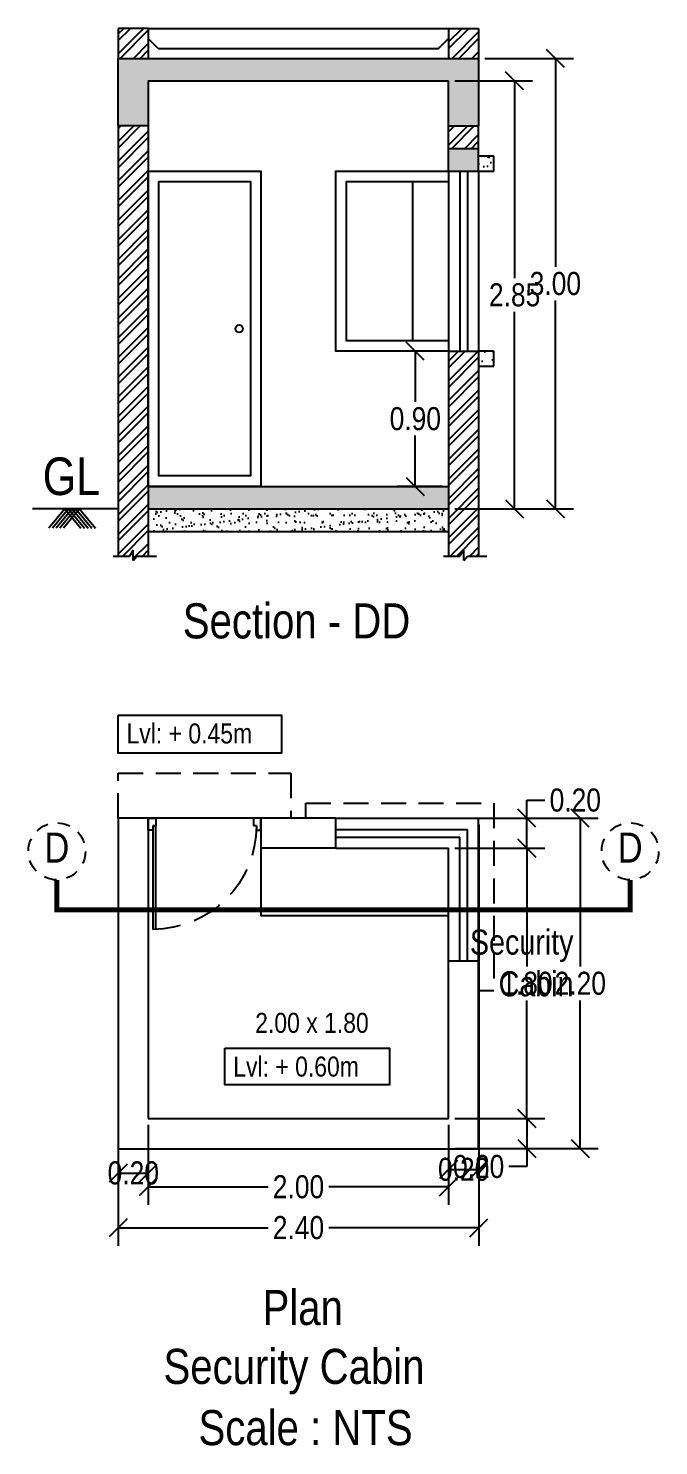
# Model space of a CAD drawing. Header units: metres. Extents: x -488 to 19274, y 1106 to 2071.
# Drawn here: x 19150.32 to 19156.61, y 1152.72 to 1166.87 of the extents above; entities that cross this region are included whole.
import ezdxf

# ---------------------------------------------------------------- set-up
doc = ezdxf.new("R2010")
doc.units = ezdxf.units.M
doc.header["$MEASUREMENT"] = 0
doc.linetypes.add('HIDDEN', pattern=[0.375, 0.25, -0.125])
doc.linetypes.add('PHANTOM2', pattern=[1.25, 0.625, -0.125, 0.125, -0.125, 0.125, -0.125])
doc.styles.get("Standard").update_dxf_attribs({"font": 'swissc.ttf', "height": 0.23})
doc.dimstyles.get("Standard").update_dxf_attribs({"dimtxt": 1, "dimasz": 0.18, "dimexe": 0.18, "dimexo": 0.0625, "dimgap": 0.09, "dimtad": 0, "dimtih": 1, "dimtoh": 1, "dimdec": 4, "dimzin": 0, "dimdsep": 46, "dimtxsty": 'Standard', "dimcen": 0.09, "dimadec": 0, "dimazin": 0, "dimtfac": 1, "dimtdec": 4, "dimtofl": 0, "dimtmove": 0, "dimatfit": 3, "dimfxl": 0, "dimtolj": 1, "dimtzin": 0, "dimarcsym": 0})

# ---------------------------------------------------------------- blocks, each defined once
blk = doc.blocks.new('_OBLIQUE')
at = {"color": 0, "linetype": 'ByBlock'}
blk.add_line((-0.5, -0.5), (0.5, 0.5), dxfattribs=at)
blk = doc.blocks.new('*D242')
at = {"lineweight": -2}
for p, q in [((19154.878, 1166.573), (19155.762, 1166.573)), ((19155.582, 1166.573), (19155.582, 1164.491)), ((19155.582, 1162.073), (19155.582, 1164.155)), ((19154.878, 1162.073), (19155.762, 1162.073))]:
    blk.add_line(p, q, dxfattribs=at)
at = {"layer": 'Defpoints', "color": 0}
for p in [(19154.816, 1166.573), (19154.816, 1162.073), (19155.582, 1162.073)]:
    blk.add_point(p, dxfattribs=at)
at = {"lineweight": -2, "xscale": 0.18, "yscale": 0.18, "zscale": 0.18}
for p, rotation in [((19155.582, 1166.573), 90), ((19155.582, 1162.073), 270)]:
    blk.add_blockref('_OBLIQUE', p, dxfattribs=dict(at, rotation=rotation))
at = {"insert": (19155.582, 1164.323), "char_height": 0.23, "attachment_point": 5}
blk.add_mtext('\\A1;3.00', dxfattribs=at)
blk = doc.blocks.new('*D243')
at = {"lineweight": -2}
for p, q in [((19154.578, 1166.348), (19155.355, 1166.348)), ((19155.175, 1166.348), (19155.175, 1164.378)), ((19155.175, 1162.073), (19155.175, 1164.042)), ((19154.578, 1162.073), (19155.355, 1162.073))]:
    blk.add_line(p, q, dxfattribs=at)
at = {"layer": 'Defpoints', "color": 0}
for p in [(19154.516, 1166.348), (19154.516, 1162.073), (19155.175, 1162.073)]:
    blk.add_point(p, dxfattribs=at)
at = {"lineweight": -2, "xscale": 0.18, "yscale": 0.18, "zscale": 0.18}
for p, rotation in [((19155.175, 1166.348), 90), ((19155.175, 1162.073), 270)]:
    blk.add_blockref('_OBLIQUE', p, dxfattribs=dict(at, rotation=rotation))
at = {"insert": (19155.175, 1164.21), "char_height": 0.23, "attachment_point": 5}
blk.add_mtext('\\A1;2.85', dxfattribs=at)
blk = doc.blocks.new('*D244')
at = {"lineweight": -2}
for p, q in [((19154.453, 1163.648), (19154.003, 1163.648)), ((19154.183, 1163.648), (19154.183, 1163.141)), ((19154.183, 1162.298), (19154.183, 1162.805)), ((19154.453, 1162.298), (19154.003, 1162.298))]:
    blk.add_line(p, q, dxfattribs=at)
at = {"layer": 'Defpoints', "color": 0}
for p in [(19154.516, 1163.648), (19154.183, 1162.298), (19154.516, 1162.298)]:
    blk.add_point(p, dxfattribs=at)
at = {"lineweight": -2, "xscale": 0.18, "yscale": 0.18, "zscale": 0.18}
for p, rotation in [((19154.183, 1163.648), 90), ((19154.183, 1162.298), 270)]:
    blk.add_blockref('_OBLIQUE', p, dxfattribs=dict(at, rotation=rotation))
at = {"insert": (19154.183, 1162.973), "char_height": 0.23, "attachment_point": 5}
blk.add_mtext('\\A1;0.90', dxfattribs=at)
blk = doc.blocks.new('DOOR')
for p, q in [((26.3003, 17.4089), (26.3503, 17.4089)), ((26.3003, 17.3289), (26.3003, 17.4089)), ((26.3503, 17.4089), (26.3503, 17.3589)), ((27.0503, 17.4089), (27.0003, 17.4089)), ((27.0003, 17.4089), (27.0003, 17.3589)), ((27.0503, 17.3289), (27.0503, 17.4089)), ((26.3303, 17.3289), (26.3003, 17.3289)), ((26.3303, 17.3589), (26.3503, 17.3589)), ((26.3303, 17.3589), (26.3303, 17.3289)), ((27.0203, 17.3589), (27.0003, 17.3589)), ((27.0003, 16.6689), (27.0003, 17.3589)), ((27.0003, 17.3589), (27.0203, 17.3589)), ((27.0203, 17.3589), (27.0203, 17.3289)), ((27.0203, 17.3589), (27.0203, 16.6689)), ((27.0203, 17.3289), (27.0503, 17.3289))]:
    blk.add_line(p, q)
at = {"linetype": 'HIDDEN', "ltscale": 0.8}
blk.add_arc((27.0203, 17.3589), 0.69, 180, 270, dxfattribs=at)
blk = doc.blocks.new('*D214')
at = {"lineweight": -2}
for p, q in [((19151.216, 1155.921), (19151.216, 1155.26)), ((19151.516, 1155.921), (19151.516, 1155.26)), ((19151.216, 1155.44), (19151.516, 1155.44))]:
    blk.add_line(p, q, dxfattribs=at)
at = {"layer": 'Defpoints', "color": 0}
for p in [(19151.216, 1155.984), (19151.516, 1155.984), (19151.516, 1155.44)]:
    blk.add_point(p, dxfattribs=at)
at = {"lineweight": -2, "xscale": 0.18, "yscale": 0.18, "zscale": 0.18, "rotation": 180}
blk.add_blockref('_OBLIQUE', (19151.216, 1155.44), dxfattribs=at)
at = {"lineweight": -2, "xscale": 0.18, "yscale": 0.18, "zscale": 0.18}
blk.add_blockref('_OBLIQUE', (19151.516, 1155.44), dxfattribs=at)
at = {"insert": (19151.366, 1155.44), "char_height": 0.23, "attachment_point": 5}
blk.add_mtext('\\A1;0.20', dxfattribs=at)
blk = doc.blocks.new('*D215')
at = {"lineweight": -2}
for p, q in [((19151.516, 1155.921), (19151.516, 1155.122)), ((19154.516, 1155.921), (19154.516, 1155.122)), ((19151.516, 1155.302), (19152.713, 1155.302)), ((19154.516, 1155.302), (19153.318, 1155.302))]:
    blk.add_line(p, q, dxfattribs=at)
at = {"layer": 'Defpoints', "color": 0}
for p in [(19151.516, 1155.984), (19154.516, 1155.984), (19154.516, 1155.302)]:
    blk.add_point(p, dxfattribs=at)
at = {"lineweight": -2, "xscale": 0.18, "yscale": 0.18, "zscale": 0.18, "rotation": 180}
blk.add_blockref('_OBLIQUE', (19151.516, 1155.302), dxfattribs=at)
at = {"lineweight": -2, "xscale": 0.18, "yscale": 0.18, "zscale": 0.18}
blk.add_blockref('_OBLIQUE', (19154.516, 1155.302), dxfattribs=at)
at = {"insert": (19153.016, 1155.302), "char_height": 0.23, "attachment_point": 5}
blk.add_mtext('\\A1;2.00', dxfattribs=at)
blk = doc.blocks.new('*D216')
at = {"lineweight": -2}
for p, q in [((19154.516, 1155.921), (19154.516, 1155.296)), ((19154.816, 1155.921), (19154.816, 1155.296)), ((19154.516, 1155.476), (19154.816, 1155.476))]:
    blk.add_line(p, q, dxfattribs=at)
at = {"layer": 'Defpoints', "color": 0}
for p in [(19154.516, 1155.984), (19154.816, 1155.984), (19154.816, 1155.476)]:
    blk.add_point(p, dxfattribs=at)
at = {"lineweight": -2, "xscale": 0.18, "yscale": 0.18, "zscale": 0.18, "rotation": 180}
blk.add_blockref('_OBLIQUE', (19154.516, 1155.476), dxfattribs=at)
at = {"lineweight": -2, "xscale": 0.18, "yscale": 0.18, "zscale": 0.18}
blk.add_blockref('_OBLIQUE', (19154.816, 1155.476), dxfattribs=at)
at = {"insert": (19154.666, 1155.476), "char_height": 0.23, "attachment_point": 5}
blk.add_mtext('\\A1;0.20', dxfattribs=at)
blk = doc.blocks.new('*D217')
at = {"lineweight": -2}
for p, q in [((19154.816, 1158.921), (19154.816, 1154.714)), ((19151.216, 1156.808), (19151.216, 1154.714)), ((19151.216, 1154.894), (19152.713, 1154.894)), ((19154.816, 1154.894), (19153.318, 1154.894))]:
    blk.add_line(p, q, dxfattribs=at)
at = {"layer": 'Defpoints', "color": 0}
for p in [(19154.816, 1158.984), (19151.216, 1156.87), (19154.816, 1154.894)]:
    blk.add_point(p, dxfattribs=at)
at = {"lineweight": -2, "xscale": 0.18, "yscale": 0.18, "zscale": 0.18, "rotation": 180}
blk.add_blockref('_OBLIQUE', (19151.216, 1154.894), dxfattribs=at)
at = {"lineweight": -2, "xscale": 0.18, "yscale": 0.18, "zscale": 0.18}
blk.add_blockref('_OBLIQUE', (19154.816, 1154.894), dxfattribs=at)
at = {"insert": (19153.016, 1154.894), "char_height": 0.23, "attachment_point": 5}
blk.add_mtext('\\A1;2.40', dxfattribs=at)
blk = doc.blocks.new('*D107')
at = {"lineweight": -2}
for p, q in [((19154.578, 1158.684), (19155.478, 1158.684)), ((19155.298, 1158.684), (19155.298, 1157.502)), ((19155.298, 1155.984), (19155.298, 1157.165)), ((19154.578, 1155.984), (19155.478, 1155.984))]:
    blk.add_line(p, q, dxfattribs=at)
at = {"layer": 'Defpoints', "color": 0}
for p in [(19154.516, 1158.684), (19154.516, 1155.984), (19155.298, 1155.984)]:
    blk.add_point(p, dxfattribs=at)
at = {"lineweight": -2, "xscale": 0.18, "yscale": 0.18, "zscale": 0.18}
for p, rotation in [((19155.298, 1158.684), 90), ((19155.298, 1155.984), 270)]:
    blk.add_blockref('_OBLIQUE', p, dxfattribs=dict(at, rotation=rotation))
at = {"insert": (19155.298, 1157.334), "char_height": 0.23, "attachment_point": 5}
blk.add_mtext('\\A1;1.80', dxfattribs=at)
blk = doc.blocks.new('*D108')
at = {"lineweight": -2}
for p, q in [((19155.298, 1158.984), (19155.298, 1159.164)), ((19155.298, 1159.164), (19155.478, 1159.164)), ((19154.578, 1158.984), (19155.478, 1158.984)), ((19155.298, 1158.684), (19155.298, 1158.984)), ((19154.578, 1158.684), (19155.478, 1158.684))]:
    blk.add_line(p, q, dxfattribs=at)
at = {"layer": 'Defpoints', "color": 0}
for p in [(19154.516, 1158.984), (19155.298, 1158.984), (19154.516, 1158.684)]:
    blk.add_point(p, dxfattribs=at)
at = {"lineweight": -2, "xscale": 0.18, "yscale": 0.18, "zscale": 0.18}
for p, rotation in [((19155.298, 1158.984), 90), ((19155.298, 1158.684), 270)]:
    blk.add_blockref('_OBLIQUE', p, dxfattribs=dict(at, rotation=rotation))
at = {"insert": (19155.781, 1159.164), "char_height": 0.23, "attachment_point": 5}
blk.add_mtext('\\A1;0.20', dxfattribs=at)
blk = doc.blocks.new('*D109')
at = {"lineweight": -2}
for p, q in [((19154.578, 1155.984), (19155.478, 1155.984)), ((19155.298, 1155.984), (19155.298, 1155.684)), ((19154.578, 1155.684), (19155.478, 1155.684)), ((19155.298, 1155.684), (19155.298, 1155.504)), ((19155.298, 1155.504), (19155.118, 1155.504))]:
    blk.add_line(p, q, dxfattribs=at)
at = {"layer": 'Defpoints', "color": 0}
for p in [(19154.516, 1155.984), (19154.516, 1155.684), (19155.298, 1155.684)]:
    blk.add_point(p, dxfattribs=at)
at = {"lineweight": -2, "xscale": 0.18, "yscale": 0.18, "zscale": 0.18}
for p, rotation in [((19155.298, 1155.984), 90), ((19155.298, 1155.684), 270)]:
    blk.add_blockref('_OBLIQUE', p, dxfattribs=dict(at, rotation=rotation))
at = {"insert": (19154.815, 1155.504), "char_height": 0.23, "attachment_point": 5}
blk.add_mtext('\\A1;0.20', dxfattribs=at)
blk = doc.blocks.new('*D218')
at = {"lineweight": -2}
for p, q in [((19154.878, 1158.984), (19156.011, 1158.984)), ((19155.831, 1158.984), (19155.831, 1157.502)), ((19155.831, 1155.684), (19155.831, 1157.165)), ((19154.878, 1155.684), (19156.011, 1155.684))]:
    blk.add_line(p, q, dxfattribs=at)
at = {"layer": 'Defpoints', "color": 0}
for p in [(19154.816, 1158.984), (19154.816, 1155.684), (19155.831, 1155.684)]:
    blk.add_point(p, dxfattribs=at)
at = {"lineweight": -2, "xscale": 0.18, "yscale": 0.18, "zscale": 0.18}
for p, rotation in [((19155.831, 1158.984), 90), ((19155.831, 1155.684), 270)]:
    blk.add_blockref('_OBLIQUE', p, dxfattribs=dict(at, rotation=rotation))
at = {"insert": (19155.831, 1157.334), "char_height": 0.23, "attachment_point": 5}
blk.add_mtext('\\A1;2.20', dxfattribs=at)

msp = doc.modelspace()

# ---------------------------------------------------------------- hatches: boundary and pattern name
h = msp.add_hatch()
h.set_pattern_fill('ANSI32', color=256, scale=0.375, angle=180)
h.set_pattern_definition([(225, (13299.51573, 1661.71091), (0.099436891, -0.099436891), []), (225, (13299.44944, 1661.71091), (0.099436891, -0.099436891), [])])
h.paths.add_polyline_path([(19151.21568, 1166.87277), (19151.21568, 1166.57277), (19151.51568, 1166.57277), (19151.51568, 1166.87277)])
h.paths.add_polyline_path([(19154.81568, 1166.57277), (19154.81568, 1166.87277), (19154.51568, 1166.87277), (19154.51568, 1166.57277)])
h = msp.add_hatch()
h.set_pattern_fill('CONC', color=256, scale=0.37)
h.set_pattern_definition([(0, (19151.56718, 1162.30957), (0, 0.37), [0, -0.37]), (0, (19151.57088, 1162.18007), (0, 0.37), [0, -0.37]), (0, (19151.58198, 1162.37987), (0, 0.37), [0, -0.37]), (338.1986, (19151.389575, 1162.26517), (1.1100001, -0.37), [0.03985, -1.952661]), (216.8699, (19151.426575, 1162.25037), (1.11, 0.74), [0.0185, -1.8315]), (130.6013, (19151.411775, 1162.23927), (1.85000016, -2.21999964), [0.034112, -3.377119]), (206.565, (19151.28968, 1162.19487), (-0.3699997, -0.3700005), [0.008274, -0.819072]), (326.31, (19151.28228, 1162.19117), (0.7399998, -0.3700005), [0.01334, -1.320714]), (108.435, (19151.29338, 1162.18377), (-0.3699994, 0.7400002), [0.0117, -1.158342]), (225, (19151.52648, 1162.15787), (-1e-16, -0.37), [0.015698, -0.507561]), (0, (19151.51538, 1162.14677), (0.37, 0.37), [0.0222, -0.3478]), (135, (19151.53758, 1162.14677), (-0.37, 0), [0.015698, -0.507561]), (251.565, (19151.48208, 1162.39467), (0.3699994, 0.7400002), [0.0117, -1.158342]), (0, (19151.47838, 1162.38357), (0.37, 0.37), [0.0185, -0.3515]), (143.1301, (19151.496875, 1162.38357), (-1.11, 0.74), [0.0185, -1.8315]), (213.69, (19151.28598, 1162.39837), (0.7399998, 0.3700005), [0.01334, -1.320714]), (341.565, (19151.27488, 1162.39097), (-0.7400002, 0.3699994), [0.0234, -1.146642]), (126.8699, (19151.297075, 1162.38357), (0.74, -1.11), [0.0185, -1.8315]), (0, (19151.39328, 1162.38357), (0, 0.37), [0, -0.37]), (0, (19151.29338, 1162.28737), (0, 0.37), [0, -0.37]), (0, (19151.39698, 1162.15047), (0, 0.37), [0, -0.37]), (0, (19151.49688, 1162.26517), (0, 0.37), [0, -0.37]), (0, (19151.38958, 1162.32807), (0, 0.37), [0, -0.37]), (0, (19151.30818, 1162.33917), (0, 0.37), [0, -0.37]), (0, (19151.34148, 1162.31697), (0, 0.37), [0, -0.37]), (0, (19151.32668, 1162.22817), (0, 0.37), [0, -0.37]), (0, (19151.23788, 1162.24297), (0, 0.37), [0, -0.37]), (0, (19151.24158, 1162.32807), (0, 0.37), [0, -0.37]), (0, (19151.23048, 1162.40947), (0, 0.37), [0, -0.37]), (0, (19151.34518, 1162.42427), (0, 0.37), [0, -0.37]), (0, (19151.42658, 1162.43907), (0, 0.37), [0, -0.37]), (0, (19151.55608, 1162.42427), (0, 0.37), [0, -0.37]), (0, (19151.46728, 1162.30957), (0, 0.37), [0, -0.37]), (0, (19151.43028, 1162.37617), (0, 0.37), [0, -0.37]), (0, (19151.45988, 1162.19857), (0, 0.37), [0, -0.37]), (0, (19151.34888, 1162.18007), (0, 0.37), [0, -0.37]), (0, (19151.45988, 1162.09867), (0, 0.37), [0, -0.37]), (0, (19151.33778, 1162.12087), (0, 0.37), [0, -0.37]), (0, (19151.21938, 1162.10977), (0, 0.37), [0, -0.37]), (0, (19151.26378, 1162.09127), (0, 0.37), [0, -0.37]), (0, (19151.26748, 1162.14307), (0, 0.37), [0, -0.37]), (0, (19151.51538, 1162.08387), (0, 0.37), [0, -0.37]), (0, (19151.55978, 1162.23557), (0, 0.37), [0, -0.37]), (0, (19151.54128, 1162.34657), (0, 0.37), [0, -0.37]), (0, (19151.37108, 1162.08017), (0, 0.37), [0, -0.37])])
h.paths.add_polyline_path([(19151.21568, 1166.57277), (19154.51568, 1166.57277), (19154.81568, 1166.57277), (19154.81568, 1165.89777), (19154.51568, 1165.89777), (19154.51568, 1166.34777), (19151.51568, 1166.34777), (19151.21568, 1166.34777)])
h.paths.add_polyline_path([(19151.51568, 1162.07277), (19154.51568, 1162.07277), (19154.51568, 1162.29777), (19152.64067, 1162.29777), (19151.51568, 1162.29777)])
h.paths.add_polyline_path([(19151.21568, 1165.89777), (19151.21568, 1166.34777), (19151.51568, 1166.34777), (19151.51568, 1165.89777)])
h.paths.add_polyline_path([(19154.51568, 1165.44777), (19154.62818, 1165.44777), (19154.70318, 1165.44777), (19154.81568, 1165.44777), (19154.81568, 1165.59777), (19154.81568, 1165.67277), (19154.51568, 1165.67277)])
h = msp.add_hatch()
h.set_pattern_fill('ANSI32', color=256, scale=0.37, angle=180)
h.set_pattern_definition([(225, (19151.21568, 1161.55683), (0.098111, -0.098111), []), (225, (19151.15027, 1161.55683), (0.098111, -0.098111), [])])
h.paths.add_polyline_path([(19151.51568, 1165.44777), (19151.51568, 1165.89777), (19151.21568, 1165.89777), (19151.21568, 1162.29777), (19151.51567, 1162.29777), (19151.51567, 1165.44777)])
h.paths.add_polyline_path([(19154.81568, 1162.29777), (19154.81568, 1163.64777), (19154.51568, 1163.64777), (19154.51568, 1162.29777)])
h.paths.add_polyline_path([(19151.21568, 1161.6016), (19151.32868, 1161.6016), (19151.36624, 1161.6624), (19151.36624, 1161.55683), (19151.40281, 1161.6016), (19151.51568, 1161.6016), (19151.51568, 1162.29777), (19151.21568, 1162.29777)])
h.paths.add_polyline_path([(19154.51568, 1161.6016), (19154.62868, 1161.6016), (19154.66624, 1161.6624), (19154.66624, 1161.55683), (19154.70281, 1161.6016), (19154.81568, 1161.6016), (19154.81568, 1162.29777), (19154.51568, 1162.29777)])
h.paths.add_polyline_path([(19154.51568, 1165.89777), (19154.51568, 1165.67277), (19154.81568, 1165.67277), (19154.81568, 1165.89777)])
h = msp.add_hatch()
h.set_pattern_fill('AR-SAND', color=256, scale=0.075)
h.set_pattern_definition([(37.5, (18795.38015, 1565.95893), (-0.004724502, 0.144511783), [0, -0.114, 0, -0.1275, 0, -0.121875]), (7.5, (18795.38015, 1565.95893), (0.13273325, 0.211660955), [0, -0.0615, 0, -0.10275, 0, -0.039375]), (327.5, (18795.2879, 1565.95893), (0.233345575, 0.00056144), [0, -0.0375, 0, -0.135, 0, -0.17625]), (317.5, (18795.2879, 1565.95893), (0.22527149, 0.06599794), [0, -0.01875, 0, -0.0885, 0, -0.10125])])
h.paths.add_polyline_path([(19154.96568, 1163.49777), (19154.96568, 1163.64777), (19154.81568, 1163.64777), (19154.81568, 1163.49777)])
h.paths.add_polyline_path([(19154.81568, 1165.59777), (19154.81568, 1165.44777), (19154.96568, 1165.44777), (19154.96568, 1165.59777)])
h = msp.add_hatch()
h.set_pattern_fill('AR-SAND', color=256, scale=0.07)
h.set_pattern_definition([(37.5, (19151.51568, 1161.84777), (-0.0044095, 0.1348777), [0, -0.1064, 0, -0.119, 0, -0.11375]), (7.5, (19151.51568, 1161.84777), (0.123884, 0.19755), [0, -0.0574, 0, -0.0959, 0, -0.03675]), (327.5, (19151.42958, 1161.84777), (0.217789, 0.000524), [0, -0.035, 0, -0.126, 0, -0.1645]), (317.5, (19151.42958, 1161.84777), (0.210253, 0.061598), [0, -0.0175, 0, -0.0826, 0, -0.0945])])
h.paths.add_polyline_path([(19151.51568, 1162.07277), (19151.51568, 1161.84777), (19154.51568, 1161.84777), (19154.51568, 1162.07277)])

# ---------------------------------------------------------------- linework, layer by layer
for p, q in [((19151.21568, 1166.87277), (19151.21568, 1166.57277)), ((19151.51568, 1166.87277), (19151.21568, 1166.87277)), ((19151.51568, 1166.87277), (19154.51568, 1166.87277)), ((19151.51568, 1166.87277), (19151.51568, 1166.57277)), ((19154.51568, 1166.87277), (19154.51568, 1166.57277)), ((19154.51568, 1166.87277), (19154.81568, 1166.87277)), ((19154.81568, 1166.87277), (19154.81568, 1166.57277)), ((19151.61568, 1166.67277), (19151.51568, 1166.77277)), ((19154.41568, 1166.67277), (19154.51568, 1166.77277)), ((19151.21568, 1166.57277), (19154.81568, 1166.57277)), ((19151.21568, 1165.89777), (19151.21568, 1166.57277)), ((19151.61568, 1166.67277), (19154.41568, 1166.67277)), ((19154.81568, 1166.57277), (19154.81568, 1165.89777)), ((19151.51568, 1166.34777), (19154.51568, 1166.34777)), ((19151.51568, 1166.34777), (19151.51568, 1165.89777)), ((19154.51568, 1165.89777), (19154.51568, 1166.34777)), ((19151.51568, 1165.89777), (19151.21568, 1165.89777)), ((19151.21568, 1165.89777), (19151.21568, 1162.29777)), ((19151.51568, 1165.89777), (19151.51568, 1162.29777)), ((19154.51568, 1165.89777), (19154.81568, 1165.89777)), ((19154.51568, 1165.67277), (19154.51568, 1165.89777)), ((19154.81568, 1165.67277), (19154.81568, 1165.89777)), ((19154.51568, 1165.44777), (19154.51568, 1165.67277)), ((19154.51568, 1165.67277), (19154.81568, 1165.67277)), ((19154.81568, 1165.44777), (19154.81568, 1165.67277)), ((19154.96568, 1165.59777), (19154.81568, 1165.59777)), ((19154.96568, 1165.44777), (19154.96568, 1165.59777)), ((19154.51568, 1165.44777), (19154.51568, 1163.64777)), ((19154.51568, 1165.44777), (19154.81568, 1165.44777)), ((19154.62818, 1165.44777), (19154.62818, 1163.64777)), ((19154.70318, 1165.44777), (19154.70318, 1163.64777)), ((19154.81568, 1165.44777), (19154.81568, 1163.64777)), ((19154.81568, 1165.44777), (19154.96568, 1165.44777)), ((19154.15568, 1165.34277), (19154.15568, 1163.75277)), ((19154.51568, 1163.64777), (19154.81568, 1163.64777)), ((19154.51568, 1163.64777), (19154.51568, 1161.6016)), ((19154.51568, 1163.64777), (19154.81568, 1163.64777)), ((19154.81568, 1163.64777), (19154.81568, 1161.6016)), ((19154.96568, 1163.64777), (19154.81568, 1163.64777)), ((19154.96568, 1163.49777), (19154.96568, 1163.64777)), ((19154.81568, 1163.49777), (19154.96568, 1163.49777)), ((19151.21568, 1162.29777), (19151.21568, 1161.6016)), ((19151.51568, 1162.29777), (19151.51568, 1161.6016)), ((19151.51568, 1162.29777), (19154.51568, 1162.29777)), ((19151.21568, 1162.07277), (19150.35878, 1162.07277)), ((19150.68267, 1162.07277), (19150.52356, 1161.88085)), ((19150.71939, 1162.07277), (19150.56027, 1161.88085)), ((19150.75613, 1162.07277), (19150.59701, 1161.88085)), ((19150.75623, 1162.07277), (19150.59712, 1161.88085)), ((19150.79295, 1162.07277), (19150.63384, 1161.88085)), ((19150.82969, 1162.07277), (19150.67058, 1161.88085)), ((19150.68278, 1162.07277), (19150.84189, 1161.88085)), ((19150.71952, 1162.07277), (19150.87863, 1161.88085)), ((19150.75623, 1162.07277), (19150.91535, 1161.88085)), ((19150.75634, 1162.07277), (19150.91546, 1161.88085)), ((19150.79308, 1162.07277), (19150.9522, 1161.88085)), ((19150.8298, 1162.07277), (19150.98891, 1161.88085)), ((19151.51568, 1162.07277), (19154.51568, 1162.07277)), ((19154.81568, 1162.07277), (19155.34316, 1162.07277)), ((19151.51568, 1161.84777), (19154.51568, 1161.84777)), ((19151.16387, 1161.6016), (19151.32868, 1161.6016)), ((19151.36624, 1161.6624), (19151.32868, 1161.6016)), ((19151.36624, 1161.55683), (19151.40281, 1161.6016)), ((19151.40281, 1161.6016), (19151.59762, 1161.6016)), ((19154.46387, 1161.6016), (19154.62868, 1161.6016)), ((19154.66624, 1161.6624), (19154.62868, 1161.6016)), ((19154.66624, 1161.55683), (19154.70281, 1161.6016)), ((19154.70281, 1161.6016), (19154.89762, 1161.6016)), ((19151.51568, 1158.98355), (19151.21568, 1158.98355)), ((19151.21568, 1158.98355), (19151.21568, 1155.68355)), ((19151.51568, 1158.98355), (19151.51568, 1155.98355)), ((19152.64068, 1158.98355), (19151.51568, 1158.98355)), ((19153.39068, 1158.98355), (19152.64068, 1158.98355)), ((19152.64068, 1158.98355), (19152.64068, 1158.68355)), ((19153.39068, 1158.68355), (19153.39068, 1158.98355)), ((19153.39068, 1158.98355), (19154.81568, 1158.98355)), ((19154.81568, 1157.55855), (19154.81568, 1158.98355)), ((19153.39068, 1158.87105), (19154.70318, 1158.87105)), ((19153.39068, 1158.79605), (19154.62818, 1158.79605)), ((19154.62818, 1157.55855), (19154.62818, 1158.79605)), ((19154.70318, 1157.55855), (19154.70318, 1158.87105)), ((19153.39068, 1158.68355), (19152.64068, 1158.68355)), ((19152.64068, 1158.68355), (19152.64068, 1158.00855)), ((19153.39068, 1158.68355), (19154.51568, 1158.68355)), ((19154.51568, 1157.55855), (19154.51568, 1158.68355)), ((19154.51568, 1158.00855), (19152.64068, 1158.00855)), ((19154.51568, 1155.98355), (19154.51568, 1157.55855)), ((19154.51568, 1157.55855), (19154.81568, 1157.55855)), ((19154.81568, 1155.68355), (19154.81568, 1157.55855)), ((19151.51568, 1155.98355), (19154.51568, 1155.98355)), ((19151.21568, 1155.68355), (19154.81568, 1155.68355))]:
    msp.add_line(p, q)
for points in [[(19151.51567, 1165.44777), (19152.64067, 1165.44777), (19152.64067, 1162.29777), (19151.51567, 1162.29777)], [(19151.62067, 1165.34277), (19152.53567, 1165.34277), (19152.53567, 1162.40277), (19151.62067, 1162.40277)], [(19151.21573, 1160.01305), (19152.84512, 1160.01305), (19152.84512, 1159.63415), (19151.21573, 1159.63415)], [(19152.28196, 1156.68605), (19153.92623, 1156.68605), (19153.92623, 1156.31994), (19152.28196, 1156.31994)]]:
    msp.add_lwpolyline(points, close=True)
for points in [[(19154.51568, 1163.64777), (19153.39068, 1163.64777), (19153.39068, 1165.44777), (19154.51568, 1165.44777)], [(19154.51568, 1163.75277), (19153.49568, 1163.75277), (19153.49568, 1165.34277), (19154.51568, 1165.34277)], [(19151.36624, 1161.55683), (19151.36624, 1161.6624)], [(19154.66624, 1161.55683), (19154.66624, 1161.6624)]]:
    msp.add_lwpolyline(points)
at = {"linetype": 'HIDDEN'}
for points in [[(19151.21568, 1158.98355), (19151.21568, 1159.43355), (19152.94068, 1159.43355), (19152.94068, 1158.98355)], [(19153.09068, 1158.98355), (19153.09068, 1159.13355), (19154.96568, 1159.13355), (19154.96568, 1157.25855), (19154.81568, 1157.25855)]]:
    msp.add_lwpolyline(points, dxfattribs=at)
at = {"linetype": 'PHANTOM2', "const_width": 0.05}
msp.add_lwpolyline([(19150.60241, 1158.36833), (19150.60241, 1158.06833), (19156.32893, 1158.06833), (19156.32893, 1158.36833)], dxfattribs=at)
msp.add_circle((19152.42317, 1163.87277), 0.0375)
at = {"linetype": 'HIDDEN', "ltscale": 0.5}
for centre in [(19150.60241, 1158.65297), (19156.32893, 1158.65297)]:
    msp.add_circle(centre, 0.28463, dxfattribs=at)

# ---------------------------------------------------------------- block references
at = {"extrusion": (0, 0, -1), "xscale": 1.5, "yscale": 1.5, "zscale": -1.5}
msp.add_blockref('DOOR', (-19192.09111, 1132.87026), dxfattribs=at)

# ---------------------------------------------------------------- texts
for s, insert, char_height, width, attachment_point in [('GL', (19151.03429, 1162.58681), 0.375, 2.1333424, 3), ('Section - DD', (19154.13273, 1161.13007), 0.35, 3.922577, 3), ('Lvl: + 0.45m ', (19151.29846, 1159.93052), 0.2, 2.0680185, 1), ('D', (19150.47874, 1158.84076), 0.3, 3.5715882, 1), ('D', (19156.20525, 1158.84076), 0.3, 3.5715882, 1), ('Security \\PCabin', (19155.76317, 1157.87187), 0.25, 5.7481452, 3), ('2.00 x 1.80', (19153.7176, 1156.83738), 0.2, 5.7481452, 9), ('Lvl: + 0.60m ', (19152.36469, 1156.60352), 0.2, 2.0680185, 1), ('Plan', (19153.4595, 1154.27222), 0.35, 3.922577, 3), ('Security Cabin', (19154.27488, 1153.68413), 0.35, 5.7292262, 3), ('Scale : NTS', (19154.15632, 1153.07247), 0.35, 5.7292262, 3)]:
    msp.add_mtext(s, dxfattribs=dict(insert=insert, char_height=char_height, width=width, attachment_point=attachment_point))

# ---------------------------------------------------------------- dimensions: what is measured, and where the dimension line sits
for base, p1, p2, text, picture, middle in [((19155.58182, 1162.07277), (19154.81568, 1166.57277), (19154.81568, 1162.07277), '3.00', '*D242', (19155.58182, 1164.32277)), ((19155.17536, 1162.07277), (19154.51568, 1166.34777), (19154.51568, 1162.07277), '2.85', '*D243', (19155.17536, 1164.21027)), ((19154.18259, 1162.29777), (19154.51568, 1163.64777), (19154.51568, 1162.29777), '0.90', '*D244', (19154.18259, 1162.97277)), ((19155.2982, 1158.98355), (19154.51568, 1158.68355), (19154.51568, 1158.98355), '0.20', '*D108', (19155.7809, 1159.16355)), ((19155.83089, 1155.68355), (19154.81568, 1158.98355), (19154.81568, 1155.68355), '2.20', '*D218', (19155.83089, 1157.33355)), ((19155.2982, 1155.98355), (19154.51568, 1158.68355), (19154.51568, 1155.98355), '1.80', '*D107', (19155.2982, 1157.33355)), ((19155.2982, 1155.68355), (19154.51568, 1155.98355), (19154.51568, 1155.68355), '0.20', '*D109', (19154.8155, 1155.50355))]:
    dim = msp.add_linear_dim(base=base, p1=p1, p2=p2, angle=90, text=text, dimstyle='Standard', override={"dimtxt": 0.2, "dimgap": 0.05, "dimtad": 0, "dimblk": 'OBLIQUE', "dimclrd": 256, "dimclre": 256, "dimclrt": 256})
    dim.commit()
    dim.dimension.update_dxf_attribs({"geometry": picture, "text_midpoint": middle})
for base, p1, p2, text, picture, middle in [((19154.81568, 1154.89407), (19151.21568, 1156.87017), (19154.81568, 1158.98355), '2.40', '*D217', (19153.01568, 1154.89407)), ((19154.51568, 1155.30164), (19151.51568, 1155.98355), (19154.51568, 1155.98355), '2.00', '*D215', (19153.01568, 1155.30164))]:
    dim = msp.add_linear_dim(base=base, p1=p1, p2=p2, text=text, dimstyle='Standard', override={"dimtxt": 0.2, "dimgap": 0.05, "dimtad": 0, "dimblk": 'OBLIQUE', "dimclrd": 256, "dimclre": 256, "dimclrt": 256})
    dim.commit()
    dim.dimension.update_dxf_attribs({"geometry": picture, "text_midpoint": middle})
for base, p1, p2, picture, middle in [((19151.51568, 1155.43979), (19151.21568, 1155.98355), (19151.51568, 1155.98355), '*D214', (19151.36568, 1155.43979)), ((19154.81568, 1155.47601), (19154.51568, 1155.98355), (19154.81568, 1155.98355), '*D216', (19154.66568, 1155.47601))]:
    dim = msp.add_linear_dim(base=base, p1=p1, p2=p2, text='0.20', dimstyle='Standard', override={"dimtxt": 0.2, "dimgap": 0.05, "dimtad": 0, "dimblk": 'OBLIQUE', "dimclrd": 256, "dimclre": 256, "dimclrt": 256})
    dim.commit()
    dim.dimension.update_dxf_attribs({"geometry": picture, "text_midpoint": middle, "dimtype": 160})

doc.saveas('drawing.dxf')
